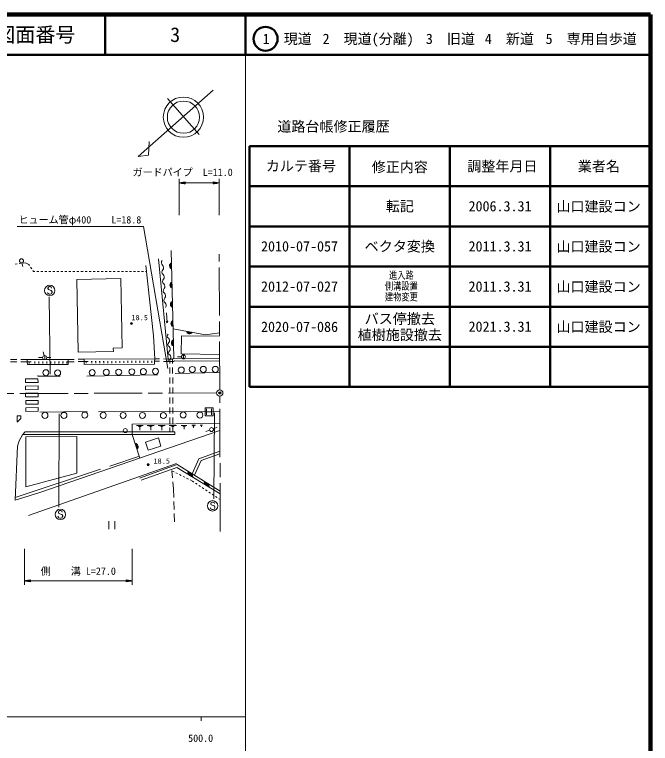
# Model space of a CAD drawing. Units: millimetres, scale not verified. Extents: x 40000 to 680000, y 20000 to 380000.
# Drawn here: x 521445 to 680000, y 198357 to 380000 of the extents above; entities that cross this region are included whole.
import ezdxf
from ezdxf.enums import TextEntityAlignment as Align

# ---------------------------------------------------------------- set-up
doc = ezdxf.new("R2010")
doc.units = ezdxf.units.MM
doc.header["$LTSCALE"] = 1000
doc.header["$PDMODE"] = 32
doc.header["$PDSIZE"] = 500
doc.linetypes.add('CHAIN', pattern=[18.5, 12, -1.5, 3.5, -1.5])
for name, color, linetype, lineweight in [('M-BGD', 7, 'Continuous', 13), ('M-BMK', 2, 'CHAIN', 13), ('M-BMK-SRVR', 3, 'Continuous', 13), ('M-STR-HTXT', 7, 'Continuous', 13), ('M-STR-STRC', 7, 'Continuous', 13), ('M-STR-STRD', 7, 'Continuous', 13), ('M-TTL', 2, 'Continuous', 140), ('M-TTL-BAND', 7, 'Continuous', 13), ('M-TTL-FRAM', 2, 'Continuous', 50), ('M-TTL-LINE', 7, 'Continuous', 50)]:
    doc.layers.add(name, color=color, linetype=linetype, lineweight=lineweight)
doc.layers.add('M-OTRS', color=6, linetype='Continuous')
doc.layers.add('M-TTL-TXT', color=7, linetype='Continuous')
doc.styles.add('ＭＳ ゴシック', font='')
doc.styles.get('ＭＳ ゴシック').set_extended_font_data('MS Gothic')

msp = doc.modelspace()

# ---------------------------------------------------------------- linework, layer by layer
at = {"layer": 'M-BGD'}
for p, q in [((560487, 321223), (561135, 294341)), ((521582, 317832), (522078, 317891)), ((522575, 317949), (523071, 318008)), ((523292, 318149), (523525, 317176)), ((523568, 318067), (524134, 318133)), ((524134, 318133), (524993, 317704)), ((559751, 294147), (557348, 319154)), ((524993, 317704), (525158, 317464)), ((525440, 317051), (525722, 316638)), ((526005, 316226), (526169, 315985)), ((526169, 315985), (526478, 315985)), ((526978, 315984), (527478, 315983)), ((527978, 315982), (528478, 315981)), ((528978, 315980), (529478, 315979)), ((529978, 315978), (530478, 315977)), ((530978, 315976), (531478, 315975)), ((531978, 315975), (532478, 315974)), ((532978, 315973), (533478, 315972)), ((533978, 315971), (534478, 315970)), ((534978, 315969), (535478, 315968)), ((535978, 315967), (536478, 315966)), ((536978, 315965), (537478, 315964)), ((537978, 315963), (538288, 315963)), ((538288, 315963), (538571, 315962)), ((539071, 315961), (539571, 315960)), ((540071, 315959), (540571, 315958)), ((541071, 315957), (541571, 315956)), ((542071, 315955), (542571, 315954)), ((543071, 315953), (543571, 315952)), ((544071, 315951), (544571, 315949)), ((545071, 315948), (545571, 315947)), ((546071, 315946), (546571, 315945)), ((547071, 315944), (547571, 315943)), ((548071, 315942), (548571, 315941)), ((549071, 315940), (549571, 315939)), ((550071, 315938), (550571, 315937)), ((551071, 315936), (551571, 315935)), ((552071, 315934), (552571, 315933)), ((553071, 315932), (553571, 315931)), ((554071, 315929), (554355, 315929)), ((536974, 314003), (537310, 295887)), ((559299, 305662), (559495, 303170)), ((559279, 303529), (559653, 303558)), ((559495, 303170), (559279, 303529)), ((559653, 303558), (559495, 303170)), ((528451, 294513), (527451, 294511)), ((528834, 295000), (528602, 295972)), ((528951, 295013), (528951, 294013)), ((529451, 294516), (530451, 294522)), ((563052, 294697), (562052, 294692)), ((563552, 295200), (563552, 294200)), ((520464, 294058), (522037, 294062)), ((520465, 293458), (522038, 293462)), ((523037, 294065), (524610, 294069)), ((523038, 293465), (524610, 293469)), ((524610, 294069), (534825, 294047)), ((524610, 294069), (524610, 293469)), ((524610, 293469), (525610, 293467)), ((525110, 293468), (525110, 293068)), ((526410, 293465), (526610, 293465)), ((526510, 293465), (526510, 293065)), ((527410, 293463), (527610, 293463)), ((527510, 293463), (527510, 293063)), ((528410, 293461), (528610, 293461)), ((528510, 293461), (528510, 293061)), ((529410, 293459), (529610, 293458)), ((529510, 293459), (529510, 293059)), ((530410, 293457), (530610, 293456)), ((530510, 293456), (530510, 293056)), ((531410, 293454), (531610, 293454)), ((531510, 293454), (531510, 293054)), ((532410, 293452), (532610, 293452)), ((532510, 293452), (532510, 293052)), ((533410, 293450), (533610, 293450)), ((533510, 293450), (533510, 293050)), ((534410, 293448), (534610, 293448)), ((534510, 293448), (534510, 293048)), ((534825, 294047), (536297, 294080)), ((534825, 294047), (534831, 293447)), ((536304, 293480), (534831, 293447)), ((537296, 294103), (538769, 294136)), ((538777, 293536), (537304, 293503)), ((538769, 294136), (556384, 294213)), ((538769, 294136), (538777, 293536)), ((538777, 293536), (539777, 293540)), ((539277, 293538), (539279, 293138)), ((540577, 293544), (540777, 293545)), ((540677, 293544), (540679, 293144)), ((541577, 293548), (541777, 293549)), ((541677, 293549), (541679, 293149)), ((542577, 293552), (542777, 293553)), ((542677, 293553), (542679, 293153)), ((543577, 293557), (543777, 293558)), ((543677, 293557), (543679, 293157)), ((544577, 293561), (544777, 293562)), ((544677, 293562), (544678, 293162)), ((545577, 293566), (545777, 293567)), ((545677, 293566), (545678, 293166)), ((546577, 293570), (546777, 293571)), ((546677, 293571), (546678, 293171)), ((547577, 293575), (547777, 293575)), ((547677, 293575), (547678, 293175)), ((548577, 293579), (548777, 293580)), ((548677, 293579), (548678, 293179)), ((549577, 293583), (549777, 293584)), ((549677, 293584), (549678, 293184)), ((550577, 293588), (550777, 293589)), ((550677, 293588), (550678, 293188)), ((551577, 293592), (551777, 293593)), ((551677, 293593), (551678, 293193)), ((552577, 293597), (552777, 293597)), ((552677, 293597), (552678, 293197)), ((553577, 293601), (553777, 293602)), ((553677, 293601), (553678, 293201)), ((554577, 293605), (554777, 293606)), ((554677, 293606), (554678, 293206)), ((555577, 293610), (555777, 293611)), ((555677, 293610), (555678, 293210)), ((556384, 294213), (556379, 293613)), ((557561, 293590), (556379, 293613)), ((556384, 294213), (557568, 294190)), ((559742, 293547), (558561, 293570)), ((558567, 294170), (559751, 294147)), ((559751, 294147), (559742, 293547)), ((560130, 294142), (560135, 293078)), ((560855, 294134), (560858, 293072)), ((560138, 292078), (560144, 290578)), ((560862, 292072), (560867, 290572)), ((524162, 289215), (527285, 289246)), ((524162, 289215), (524171, 288315)), ((527277, 290078), (527279, 289918)), ((527285, 289246), (527294, 288346)), ((560148, 289578), (560154, 288078)), ((560870, 289572), (560875, 288072)), ((524171, 288315), (527294, 288346)), ((524180, 287415), (527303, 287446)), ((524180, 287415), (524189, 286515)), ((527303, 287446), (527312, 286546)), ((560158, 287078), (560164, 285578)), ((560878, 287072), (560883, 285572)), ((524189, 286515), (527312, 286546)), ((524198, 285615), (527321, 285646)), ((524198, 285615), (524207, 284715)), ((527321, 285646), (527330, 284746)), ((524207, 284715), (527330, 284746)), ((524216, 283815), (527339, 283846)), ((524216, 283815), (524225, 282915)), ((527339, 283846), (527348, 282946)), ((560168, 284578), (560174, 283078)), ((560887, 284572), (560892, 283072)), ((524225, 282915), (527348, 282946)), ((524234, 282015), (527357, 282046)), ((524234, 282015), (524243, 281115)), ((527357, 282046), (527366, 281146)), ((560177, 282078), (560183, 280578)), ((560895, 282072), (560900, 280572)), ((522115, 279977), (523015, 279981)), ((522115, 279977), (522120, 278493)), ((523015, 279981), (523017, 279355)), ((524243, 281115), (527366, 281146)), ((523024, 279362), (522063, 278438)), ((560187, 279578), (560193, 278078)), ((560903, 279572), (560908, 278072)), ((551824, 277564), (553534, 277573)), ((552252, 277453), (553107, 277457)), ((552466, 277340), (552894, 277342)), ((552680, 277341), (552685, 276429)), ((554518, 277578), (556259, 277587)), ((554954, 277465), (555825, 277469)), ((555172, 277350), (555608, 277352)), ((555390, 277351), (555395, 276422)), ((557244, 277593), (559016, 277602)), ((557687, 277477), (558574, 277481)), ((557909, 277360), (558353, 277362)), ((558131, 277361), (558136, 276416)), ((560000, 277607), (561804, 277617)), ((560197, 277079), (560201, 276014)), ((560452, 277489), (561354, 277494)), ((560678, 277370), (561129, 277372)), ((560903, 277371), (560909, 276409)), ((560911, 277072), (560915, 276009)), ((563017, 277623), (564396, 277630)), ((563363, 277441), (564052, 277444)), ((563707, 277443), (563711, 276707)), ((565621, 277636), (566550, 277641)), ((565854, 277514), (566318, 277516)), ((566086, 277515), (566089, 277020)), ((567732, 277648), (568296, 277650)), ((568014, 277649), (568016, 277273)), ((570082, 276433), (569128, 276132)), ((571014, 276790), (571924, 277204)), ((523481, 275351), (550770, 275362)), ((524067, 276022), (550770, 276033)), ((550770, 276033), (550770, 275362)), ((552719, 269488), (550770, 275362)), ((545223, 267454), (552569, 269941)), ((524901, 255176), (561796, 268095)), ((552577, 264423), (562007, 267837)), ((561874, 267157), (553021, 263958)), ((572705, 260521), (561874, 267157)), ((562007, 267837), (572702, 261260)), ((521634, 259611), (542895, 266722)), ((560667, 266329), (561221, 266048)), ((560667, 266329), (560823, 264549)), ((561667, 265822), (562113, 265597)), ((562559, 265371), (563005, 265145)), ((560910, 263553), (561066, 261773)), ((563451, 264919), (563897, 264693)), ((564343, 264467), (564789, 264241)), ((565235, 264015), (565788, 263735)), ((565788, 263735), (566131, 263506)), ((561066, 261773), (561135, 259665)), ((566547, 263229), (566963, 262951)), ((567378, 262673), (567794, 262396)), ((568210, 262118), (568626, 261841)), ((569042, 261563), (569458, 261285)), ((569874, 261008), (570289, 260730)), ((570705, 260453), (571121, 260175)), ((571537, 259897), (571953, 259620)), ((561167, 258665), (561232, 256666)), ((572369, 259342), (572711, 259114)), ((561264, 255667), (561332, 253559)), ((544971, 253786), (544971, 251786)), ((546471, 253786), (546471, 251786))]:
    msp.add_line(p, q, dxfattribs=at)
for points in [[(554194, 317425), (556076, 299976), (556384, 294213)], [(536974, 314003), (547959, 314207), (548280, 296906), (546071, 296865), (546086, 296050), (537310, 295887)], [(560959, 301663), (569078, 300218), (572535, 300716)], [(572558, 295315), (563007, 295415), (563055, 299971), (572539, 299872)], [(559751, 294147), (560855, 294134), (561135, 294341), (572571, 294221)], [(524610, 293469), (524643, 292803), (534810, 292800), (534831, 293447)], [(538777, 293536), (538832, 292812), (556370, 292840), (556379, 293613)], [(559742, 293547), (561049, 293532), (561330, 293739), (572565, 293621)], [(550770, 276033), (550748, 277959), (572631, 278073)], [(521606, 258941), (527746, 260908), (572638, 276331)], [(521606, 258941), (522172, 272475), (522582, 273805), (523447, 275291), (524067, 276022)], [(550770, 276033), (561434, 276008), (561434, 275357), (550770, 275362)], [(572660, 271152), (567416, 269275), (565694, 265570)], [(566321, 265185), (567993, 268905), (572663, 270546)]]:
    msp.add_lwpolyline(points, dxfattribs=at)
for points in [[(524255, 274793), (536950, 274849), (536978, 265686), (524227, 262323)], [(554087, 273466), (557294, 274501), (557957, 272448), (554749, 271414)]]:
    msp.add_lwpolyline(points, close=True, dxfattribs=at)
for centre, radius in [((523176, 318635), 500), ((550593, 302990), 250), ((550593, 302990), 204), ((550593, 302990), 159), ((550593, 302990), 114), ((550593, 302990), 68.2), ((550593, 302990), 22.7), ((528951, 294513), 500), ((563552, 294700), 500), ((529251, 290735), 750), ((532178, 290713), 750), ((540802, 290780), 750), ((544305, 290846), 750), ((547408, 290891), 750), ((550689, 290979), 750), ((553571, 291024), 750), ((556587, 291090), 750), ((563016, 291401), 750), ((565765, 291556), 750), ((568492, 291578), 750), ((571485, 291578), 750), ((529023, 280124), 750), ((533767, 280110), 750), ((538954, 280184), 750), ((543551, 280124), 750), ((548517, 280095), 750), ((553335, 280095), 750), ((558552, 280080), 750), ((563489, 280213), 750), ((567657, 280184), 750), ((549049, 276330), 500), ((570558, 276583), 500), ((554757, 267822), 250), ((554757, 267822), 204), ((554757, 267822), 159), ((554757, 267822), 114), ((554757, 267822), 68.2), ((554757, 267822), 22.7)]:
    msp.add_circle(centre, radius, dxfattribs=at)
for centre, radius, start, end in [((558853, 318184), 813, 137.73706, 230.06393), ((560892, 317387), 812, 114.00186, 248.76213), ((560892, 317387), 650, 120.11765, 242.64635), ((559013, 315843), 813, 137.73706, 230.06393), ((557809, 316937), 813, 317.73706, 50.06393), ((560892, 317387), 488, 131.25034, 231.51366), ((560892, 317387), 325, 165.43963, 197.32437), ((557968, 314596), 813, 317.73706, 50.06393), ((559172, 313502), 813, 137.73706, 230.06393), ((558128, 312254), 813, 317.73706, 50.06393), ((561008, 312588), 812, 114.00186, 248.76213), ((561008, 312588), 650, 120.11765, 242.64635), ((561008, 312588), 488, 131.25034, 231.51366), ((561008, 312588), 325, 165.43963, 197.32437), ((559332, 311161), 813, 137.73706, 230.06393), ((559491, 308819), 813, 137.73706, 230.06393), ((558288, 309913), 813, 317.73706, 50.06393), ((558447, 307572), 813, 317.73706, 50.06393), ((561124, 307789), 812, 114.00186, 248.76213), ((561124, 307789), 650, 120.11765, 242.64635), ((561124, 307789), 488, 131.25034, 231.51366), ((561124, 307789), 325, 165.43963, 197.32437), ((561239, 302991), 812, 114.00186, 248.76213), ((561239, 302991), 650, 120.11765, 242.64635), ((561239, 302991), 488, 131.25034, 231.51366), ((561239, 302991), 325, 165.43963, 197.32437), ((560174, 299889), 668, 133.46017, 235.96422), ((565073, 301248), 812, 192.53445, 327.29472), ((565073, 301248), 650, 198.65024, 321.17893), ((565073, 301248), 488, 209.78293, 310.04624), ((565073, 301248), 325, 243.97222, 275.85695), ((560345, 297812), 668, 133.46017, 235.96422), ((559426, 298782), 668, 313.46017, 55.96422), ((561355, 298192), 812, 114.00186, 248.76213), ((561355, 298192), 650, 120.11765, 242.64635), ((561355, 298192), 488, 131.25034, 231.51366), ((561355, 298192), 325, 165.43963, 197.32437), ((560516, 295734), 668, 133.46017, 235.96422), ((559597, 296704), 668, 313.46017, 55.96422), ((559768, 294626), 668, 313.46017, 55.96422), ((551448, 272326), 812, 310.97335, 85.73362), ((551448, 272326), 650, 317.08914, 79.61783), ((551448, 272326), 488, 328.22183, 68.48514), ((551448, 272326), 325, 2.41112, 34.29585), ((565080, 264827), 812, 351.12579, 125.88606), ((565474, 266072), 812, 171.03072, 305.79099), ((565080, 264827), 650, 357.24158, 119.77027), ((565474, 266072), 650, 177.14651, 299.67521), ((565080, 264827), 488, 8.37427, 108.63758), ((565474, 266072), 488, 188.2792, 288.54252), ((565474, 266072), 325, 222.46849, 254.35323), ((565080, 264827), 325, 42.56356, 74.44829), ((569563, 263558), 812, 171.03072, 305.79099), ((569563, 263558), 650, 177.14651, 299.67521), ((569563, 263558), 488, 188.2792, 288.54252), ((569173, 262319), 812, 351.12579, 125.88606), ((569173, 262319), 650, 357.24158, 119.77027), ((569173, 262319), 488, 8.37427, 108.63758), ((569173, 262319), 325, 42.56356, 74.44829), ((569563, 263558), 325, 222.46849, 254.35323)]:
    msp.add_arc(centre, radius, start, end, dxfattribs=at)
at = {"layer": 'M-BMK'}
for p, q in [((572595, 286495), (572452, 320308)), ((571799, 285693), (473350, 285416)), ((572745, 251203), (572602, 284895))]:
    msp.add_line(p, q, dxfattribs=at)
at = {"layer": 'M-BMK-SRVR'}
for p, q in [((570990, 361154), (552262, 344594)), ((567499, 350085), (559612, 359061)), ((554831, 344986), (555003, 348336)), ((552262, 344594), (554831, 344986))]:
    msp.add_line(p, q, dxfattribs=at)
for centre, radius in [((563552, 354433), 5016), ((563552, 354433), 4013), ((572599, 285695), 800)]:
    msp.add_circle(centre, radius, dxfattribs=at)
at = {"layer": 'M-OTRS'}
msp.add_point((572599, 285695), dxfattribs=at)
at = {"layer": 'M-STR-HTXT'}
for p, q in [((562511, 330034), (562511, 339034)), ((562511, 338034), (564011, 338284)), ((562511, 338034), (564011, 337784)), ((562511, 338034), (564011, 338034)), ((564011, 338084), (562811, 338084)), ((564011, 337984), (562811, 337984)), ((563111, 338134), (564011, 338134)), ((563111, 337934), (564011, 337934)), ((564011, 338184), (563411, 338184)), ((564011, 337884), (563411, 337884)), ((563711, 338234), (564011, 338234)), ((564011, 337784), (564011, 338284)), ((564011, 338034), (570952, 338034)), ((572452, 338034), (570952, 338284)), ((570952, 338284), (570952, 337784)), ((571252, 338234), (570952, 338234)), ((570952, 338184), (571552, 338184)), ((571852, 338134), (570952, 338134)), ((570952, 338084), (572152, 338084)), ((572452, 338034), (570952, 337784)), ((572452, 338034), (570952, 338034)), ((570952, 337984), (572152, 337984)), ((571852, 337934), (570952, 337934)), ((570952, 337884), (571552, 337884)), ((572452, 330034), (572452, 339034)), ((563711, 337834), (564011, 337834)), ((571252, 337834), (570952, 337834)), ((553568, 327191), (522118, 327191)), ((559667, 291778), (553568, 327191)), ((523887, 246871), (523887, 237871)), ((550796, 246871), (550796, 237871)), ((523887, 238871), (525387, 239121)), ((523887, 238871), (525387, 238621)), ((523887, 238871), (525387, 238871)), ((525387, 238921), (524187, 238921)), ((525387, 238821), (524187, 238821)), ((524487, 238971), (525387, 238971)), ((524487, 238771), (525387, 238771)), ((525387, 239021), (524787, 239021)), ((525387, 238721), (524787, 238721)), ((525087, 239071), (525387, 239071)), ((525087, 238671), (525387, 238671)), ((525387, 238621), (525387, 239121)), ((525387, 238871), (549296, 238871)), ((550796, 238871), (549296, 239121)), ((549296, 239121), (549296, 238621)), ((549596, 239071), (549296, 239071)), ((549296, 239021), (549896, 239021)), ((550196, 238971), (549296, 238971)), ((549296, 238921), (550496, 238921)), ((550796, 238871), (549296, 238621)), ((550796, 238871), (549296, 238871)), ((549296, 238821), (550496, 238821)), ((550196, 238771), (549296, 238771)), ((549296, 238721), (549896, 238721)), ((549596, 238671), (549296, 238671))]:
    msp.add_line(p, q, dxfattribs=at)
at = {"layer": 'M-STR-STRC'}
for p, q in [((529747, 310539), (529629, 310775)), ((529866, 312075), (529747, 311839)), ((529747, 311839), (529747, 311721)), ((529747, 311721), (529866, 311484)), ((530102, 312193), (529866, 312075)), ((529866, 311484), (530575, 311248)), ((530338, 312193), (530102, 312193)), ((530575, 312075), (530338, 312193)), ((530693, 311839), (530575, 312075)), ((530575, 311248), (530693, 311130)), ((530693, 311130), (530811, 310893)), ((530811, 310775), (530693, 310539)), ((530811, 310893), (530811, 310775)), ((529866, 310421), (529747, 310539)), ((530102, 310303), (529866, 310421)), ((530338, 310303), (530102, 310303)), ((530104, 309642), (530329, 290412)), ((530575, 310421), (530338, 310303)), ((530693, 310539), (530575, 310421)), ((568967, 279984), (568967, 281984)), ((568967, 281984), (570967, 281984)), ((569342, 281734), (569342, 280234)), ((570592, 281734), (570592, 280234)), ((570967, 281984), (570967, 279984)), ((532586, 280536), (532511, 257267)), ((570967, 279984), (568967, 279984)), ((569342, 280984), (570592, 280984)), ((571301, 280721), (571094, 259305)), ((570469, 258403), (570351, 258166)), ((570351, 258166), (570351, 258048)), ((570351, 258048), (570469, 257812)), ((570706, 258521), (570469, 258403)), ((570942, 258521), (570706, 258521)), ((571178, 258403), (570942, 258521)), ((571296, 258166), (571178, 258403)), ((532509, 256258), (532391, 256022)), ((532746, 256376), (532509, 256258)), ((532982, 256376), (532746, 256376)), ((533218, 256258), (532982, 256376)), ((533337, 256022), (533218, 256258)), ((570351, 256866), (570233, 257103)), ((570469, 256748), (570351, 256866)), ((570469, 257812), (571178, 257576)), ((570706, 256630), (570469, 256748)), ((570942, 256630), (570706, 256630)), ((571178, 256748), (570942, 256630)), ((571178, 257576), (571296, 257457)), ((571296, 256866), (571178, 256748)), ((571296, 257457), (571415, 257221)), ((571415, 257103), (571296, 256866)), ((571415, 257221), (571415, 257103)), ((532391, 254722), (532273, 254958)), ((532391, 256022), (532391, 255903)), ((532391, 255903), (532509, 255667)), ((532509, 254603), (532391, 254722)), ((532509, 255667), (533218, 255431)), ((532746, 254485), (532509, 254603)), ((532982, 254485), (532746, 254485)), ((533218, 254603), (532982, 254485)), ((533218, 255431), (533337, 255312)), ((533337, 254722), (533218, 254603)), ((533337, 255312), (533455, 255076)), ((533455, 254958), (533337, 254722)), ((533455, 255076), (533455, 254958))]:
    msp.add_line(p, q, dxfattribs=at)
for centre in [(530220, 311248), (570824, 257576), (532864, 255431)]:
    msp.add_circle(centre, 1300, dxfattribs=at)
at = {"layer": 'M-STR-STRD'}
for p, q in [((561522, 290539), (572577, 290816)), ((527248, 289918), (532791, 289896)), ((539441, 289862), (557088, 290228)), ((527773, 280946), (539545, 281046)), ((542339, 280996), (572618, 281063))]:
    msp.add_line(p, q, dxfattribs=at)
at = {"layer": 'M-TTL'}
for p, q in [((680000, 380000), (40000, 380000)), ((680000, 20000), (680000, 380000))]:
    msp.add_line(p, q, dxfattribs=at)
at = {"layer": 'M-TTL-BAND'}
for p, q in [((579000, 20000), (579000, 370000)), ((40000, 205000), (579000, 205000)), ((568000, 205000), (568000, 204000))]:
    msp.add_line(p, q, dxfattribs=at)
at = {"layer": 'M-TTL-FRAM'}
for p, q in [((580000, 347197), (680000, 347197)), ((580000, 347197), (580000, 287197)), ((580000, 287197), (680000, 287197))]:
    msp.add_line(p, q, dxfattribs=at)
at = {"layer": 'M-TTL-LINE'}
for p, q in [((543997, 380000), (543997, 370000)), ((579000, 380000), (579000, 370000)), ((40000, 370000), (680000, 370000)), ((605000, 347197), (605000, 287197)), ((630000, 347197), (630000, 287197)), ((655000, 347197), (655000, 287197)), ((580000, 337197), (680000, 337197)), ((580000, 327197), (680000, 327197)), ((580000, 317197), (680000, 317197)), ((580000, 307197), (680000, 307197)), ((580000, 297197), (680000, 297197))]:
    msp.add_line(p, q, dxfattribs=at)
msp.add_circle((584031, 373958), 3000, dxfattribs=at)

# ---------------------------------------------------------------- texts
at = {"layer": 'M-BGD', "style": 'ＭＳ ゴシック'}
for p in [(550573, 303426), (556070, 267677)]:
    msp.add_text('18.5', height=1320, dxfattribs=at).set_placement(p, align=Align.BOTTOM_LEFT)
at = {"layer": 'M-STR-HTXT', "style": 'ＭＳ ゴシック'}
for s, p in [('ガードパイプ  L=11.0', (563355, 339234)), ('ヒューム管φ400\u3000\u3000L=18.8', (537743, 327391)), ('側\u3000\u3000溝 L=27.0', (537342, 239825))]:
    msp.add_text(s, height=1833, dxfattribs=at).set_placement(p, align=Align.BOTTOM_CENTER)
at = {"layer": 'M-TTL-BAND', "style": 'ＭＳ ゴシック'}
msp.add_text('500.0', height=1833, dxfattribs=at).set_placement((567844, 198195), align=Align.BOTTOM_CENTER)
at = {"layer": 'M-TTL-TXT', "style": 'ＭＳ ゴシック'}
for s, height, p in [('図面番号', 3666, (526622, 375000)), ('3', 3666, (561497, 375000)), ('1\u3000現道', 2566, (589448, 373958)), ('2\u3000現道(分離)', 2566, (609619, 373958)), ('3\u3000旧道', 2566, (630121, 373958)), ('4\u3000新道', 2566, (644824, 373958)), ('5\u3000専用自歩道', 2566, (665228, 373958)), ('道路台帳修正履歴', 2566, (600968, 352113)), ('カルテ番号', 2566, (592839, 342277)), ('修正内容', 2566, (617509, 342023)), ('調整年月日', 2566, (643089, 342197)), ('業者名', 2566, (667134, 342197)), ('転記', 2566, (617500, 332245)), ('2006.3.31', 2566, (642500, 332245)), ('山口建設コン', 2566, (667077, 332189)), ('2010-07-057', 2566, (592500, 322245)), ('ベクタ変換', 2566, (617500, 322245)), ('2011.3.31', 2566, (642500, 322245)), ('山口建設コン', 2566, (667077, 322189)), ('2012-07-027', 2566, (592500, 312245)), ('2011.3.31', 2566, (642500, 312245)), ('山口建設コン', 2566, (667077, 312189)), ('バス停撤去', 2566, (617500, 304201)), ('2020-07-086', 2566, (592500, 302197)), ('2021.3.31', 2566, (642500, 302245)), ('山口建設コン', 2566, (667077, 302189)), ('植樹施設撤去', 2566, (617500, 300184))]:
    msp.add_text(s, height=height, dxfattribs=at).set_placement(p, align=Align.MIDDLE_CENTER)
at = {"layer": 'M-TTL-TXT', "style": 'ＭＳ ゴシック', "width": 0.8}
for s, p in [('進入路', (617891, 315038)), ('側溝設置', (617891, 312338)), ('建物変更', (617891, 309638))]:
    msp.add_text(s, height=1833, dxfattribs=at).set_placement(p, align=Align.MIDDLE_CENTER)

doc.saveas('drawing.dxf')
